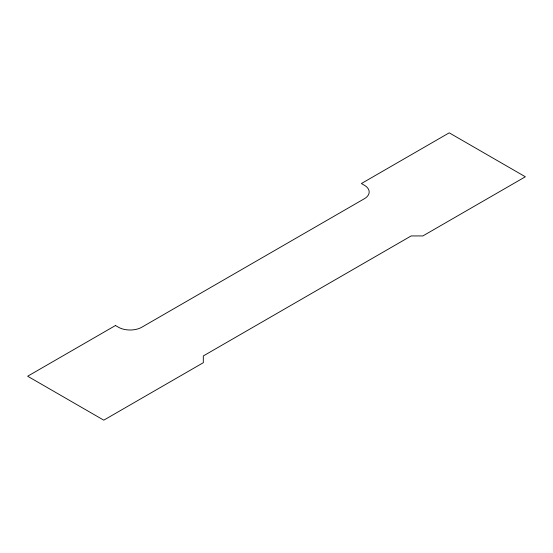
<?xml version="1.0" encoding="UTF-8"?>
<svg xmlns="http://www.w3.org/2000/svg" width="553" height="553" viewBox="0 0 553 553"><rect width="100%" height="100%" fill="white"/><g stroke="black" fill="none" stroke-linecap="round" stroke-linejoin="round"><path stroke-width="0.83" d="M115.48 325.517L27.65 376.227L103.77 420.169L203.31 362.706L203.31 355.945L411.169 235.931L422.879 235.931L525.35 176.773L449.23 132.831L361.399 183.534L364.33 185.227A16.562 9.56 0 0 1 364.33 198.748L141.831 327.21A16.562 9.56 0 0 1 118.404 327.21L115.48 325.517"/></g></svg>
